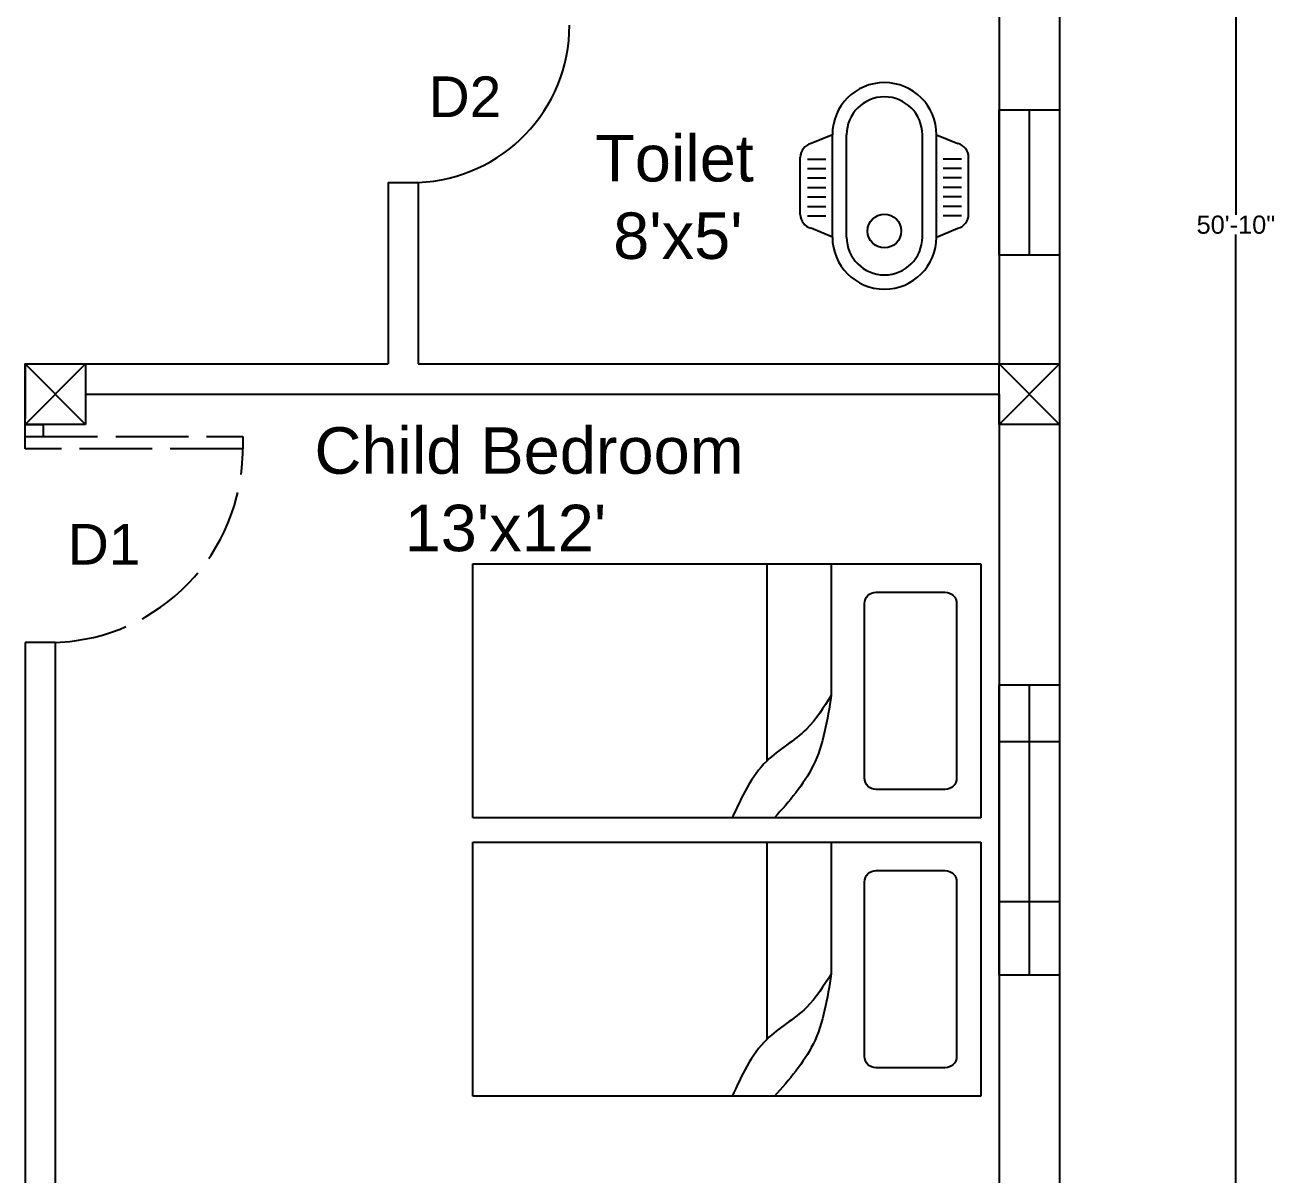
# Model space of a CAD drawing. Header units: inches. Extents: x -19338 to 11623, y -1285 to 3664.
# Drawn here: x 8508.9 to 8715.9, y 2105.4 to 2295.4 of the extents above; entities that cross this region are included whole.
import ezdxf

# ---------------------------------------------------------------- set-up
doc = ezdxf.new("R2010")
doc.units = ezdxf.units.IN
doc.header["$MEASUREMENT"] = 0
doc.linetypes.add('ACAD_ISO02W100', pattern=[15, 12, -3])
doc.layers.get('0').update_dxf_attribs({"color": 18})
for name, color, linetype in [('C1', 10, 'Continuous'), ('D1', 231, 'ACAD_ISO02W100'), ('D2', 31, 'Continuous'), ('V', 150, 'Continuous'), ('W', 70, 'Continuous')]:
    doc.layers.add(name, color=color, linetype=linetype)
doc.layers.add('Naming', color=50, linetype='Continuous', plot=False)
doc.styles.get("Standard").update_dxf_attribs({"font": 'arial.ttf'})
doc.dimstyles.get("Standard").update_dxf_attribs({"dimtxt": 3, "dimasz": 2, "dimexe": 0.18, "dimexo": 0.0625, "dimgap": 0.09, "dimtad": 0, "dimtih": 1, "dimtoh": 1, "dimdsep": 46, "dimlunit": 3, "dimtxsty": 'Standard', "dimblk": 'ARCHTICK', "dimcen": 0.09, "dimse1": 1, "dimse2": 1, "dimclrd": 2, "dimadec": 0, "dimazin": 0, "dimtfac": 1, "dimtofl": 0, "dimtmove": 0, "dimatfit": 3, "dimfxl": 1, "dimtolj": 1, "dimtzin": 0, "dimarcsym": 0})

# ---------------------------------------------------------------- blocks, each defined once
blk = doc.blocks.new('_ArchTick')
at = {"color": 0, "linetype": 'ByBlock', "const_width": 0.15}
blk.add_lwpolyline([(-0.5, -0.5), (0.5, 0.5)], dxfattribs=at)
blk = doc.blocks.new('*D75')
at = {"color": 2, "lineweight": -2, "transparency": 16777216}
for p, q in [((8709.07, 2567.37), (8709.07, 2264)), ((8709.07, 1957.37), (8709.07, 2260.75))]:
    blk.add_line(p, q, dxfattribs=at)
at = {"layer": 'Defpoints', "color": 0, "transparency": 16777216}
for p in [(8679.92, 2567.37), (8679.92, 1957.37), (8709.07, 1957.37)]:
    blk.add_point(p, dxfattribs=at)
at = {"color": 2, "lineweight": -2, "transparency": 16777216, "xscale": 2, "yscale": 2, "zscale": 2}
for p, rotation in [((8709.07, 2567.37), 90), ((8709.07, 1957.37), 270)]:
    blk.add_blockref('_ArchTick', p, dxfattribs=dict(at, rotation=rotation))
at = {"color": 0, "transparency": 16777216, "insert": (8709.07, 2262.37), "char_height": 3, "attachment_point": 5}
blk.add_mtext('\\A1;50\'-10"', dxfattribs=at)
blk = doc.blocks.new('A$C21B07C85')
for p, q in [((0.1071, 0.5158), (0.0364, 0.4865)), ((0.1071, 0.1741), (0.1071, 0.5158)), ((0.1547, 0.1741), (0.1547, 0.5158)), ((0.4078, 0.1741), (0.4078, 0.5158)), ((0.4553, 0.5158), (0.526, 0.4865)), ((0.4553, 0.1741), (0.4553, 0.5158)), ((0, 0.2495), (0, 0.4403)), ((0.024, 0.4348), (0.0854, 0.4348)), ((0.5384, 0.4348), (0.477, 0.4348)), ((0.5624, 0.2495), (0.5624, 0.4403)), ((0.024, 0.4032), (0.0854, 0.4032)), ((0.5384, 0.4032), (0.477, 0.4032)), ((0.024, 0.3715), (0.0854, 0.3715)), ((0.024, 0.3398), (0.0854, 0.3398)), ((0.5384, 0.3715), (0.477, 0.3715)), ((0.5384, 0.3398), (0.477, 0.3398)), ((0.024, 0.3081), (0.0854, 0.3081)), ((0.5384, 0.3081), (0.477, 0.3081)), ((0.024, 0.2764), (0.0854, 0.2764)), ((0.5384, 0.2764), (0.477, 0.2764)), ((0.024, 0.2448), (0.0854, 0.2448)), ((0.5384, 0.2448), (0.477, 0.2448)), ((0.1071, 0.1741), (0.0364, 0.2033)), ((0.4553, 0.1741), (0.526, 0.2033))]:
    blk.add_line(p, q)
blk.add_circle((0.2811, 0.1941), 0.0563)
for centre, radius, start, end in [((0.2812, 0.5158), 0.1741, 0, 180), ((0.2812, 0.5158), 0.1266, 0, 180), ((0.0475, 0.4403), 0.0475, 103.4781, 180), ((0.5149, 0.4403), 0.0475, 0, 76.5219), ((0.0475, 0.2495), 0.0475, 180, 256.5219), ((0.5149, 0.2495), 0.0475, 283.4781, 0), ((0.2812, 0.1741), 0.1741, 180, 0), ((0.2812, 0.1741), 0.1266, 180, 0)]:
    blk.add_arc(centre, radius, start, end)

msp = doc.modelspace()

# ---------------------------------------------------------------- linework, layer by layer
for p, q in [((8679.916, 2591.375), (8679.916, 1957.375)), ((8669.916, 2299.375), (8669.916, 2239.375)), ((8568.916, 2269.375), (8568.916, 2239.375)), ((8568.916, 2269.375), (8573.916, 2269.375)), ((8573.916, 2269.375), (8573.916, 2239.375)), ((8508.916, 2239.375), (8568.916, 2239.375)), ((8508.916, 2239.375), (8508.916, 2234.375)), ((8573.916, 2239.375), (8669.916, 2239.375)), ((8508.916, 2234.375), (8508.916, 2230.375)), ((8518.916, 2234.375), (8669.916, 2234.375)), ((8669.916, 2234.375), (8669.916, 2090.375)), ((8582.916, 2164.375), (8582.916, 2206.375)), ((8582.916, 2206.375), (8666.916, 2206.375)), ((8631.513, 2206.375), (8631.513, 2173.767)), ((8642.173, 2206.375), (8642.173, 2184.599)), ((8666.916, 2206.375), (8666.916, 2164.375)), ((8508.916, 2193.375), (8508.916, 2090.375)), ((8513.916, 2193.375), (8508.916, 2193.375)), ((8513.916, 2193.375), (8513.916, 2090.375)), ((8666.916, 2164.375), (8582.916, 2164.375)), ((8582.916, 2118.375), (8582.916, 2160.375)), ((8582.916, 2160.375), (8666.916, 2160.375)), ((8631.513, 2160.375), (8631.513, 2127.767)), ((8642.173, 2160.375), (8642.173, 2138.599)), ((8666.916, 2160.375), (8666.916, 2118.375)), ((8666.916, 2118.375), (8582.916, 2118.375))]:
    msp.add_line(p, q)
at = {"linetype": 'ByBlock'}
for points in [[(8649.579, 2169.076, -0.4142136), (8647.689, 2170.965), (8647.689, 2199.784, -0.4142136), (8649.579, 2201.674), (8661.012, 2201.674, -0.4142136), (8662.902, 2199.784), (8662.902, 2170.965, -0.4142136), (8661.012, 2169.076)], [(8649.579, 2123.076, -0.4142136), (8647.689, 2124.965), (8647.689, 2153.784, -0.4142136), (8649.579, 2155.674), (8661.012, 2155.674, -0.4142136), (8662.902, 2153.784), (8662.902, 2124.965, -0.4142136), (8661.012, 2123.076)]]:
    msp.add_lwpolyline(points, format="xyb", close=True, dxfattribs=at)
for points in [[(8642.173, 2184.599), (8638.065, 2179.036), (8631.513, 2173.767), (8625.813, 2164.375)], [(8642.173, 2184.599), (8639.188, 2173.004), (8632.801, 2164.375)], [(8642.173, 2138.599), (8638.065, 2133.036), (8631.513, 2127.767), (8625.813, 2118.375)], [(8642.173, 2138.599), (8639.188, 2127.004), (8632.801, 2118.375)]]:
    msp.add_spline(points, degree=3)
at = {"layer": 'C1'}
for p, q in [((8508.916, 2239.375), (8518.916, 2229.375)), ((8518.916, 2239.375), (8508.916, 2229.375)), ((8669.916, 2239.375), (8679.916, 2229.375)), ((8679.916, 2239.375), (8669.916, 2229.375))]:
    msp.add_line(p, q, dxfattribs=at)
for points in [[(8518.916, 2229.375), (8508.916, 2229.375), (8508.916, 2239.375), (8518.916, 2239.375)], [(8679.916, 2229.375), (8669.916, 2229.375), (8669.916, 2239.375), (8679.916, 2239.375)]]:
    msp.add_lwpolyline(points, close=True, dxfattribs=at)
at = {"layer": 'D1'}
msp.add_lwpolyline([(8508.916, 2227.375), (8508.916, 2229.375), (8511.916, 2229.375), (8511.916, 2227.375)], dxfattribs=at)
msp.add_lwpolyline([(8544.916, 2227.375), (8544.916, 2225.375), (8508.916, 2225.375), (8508.916, 2227.375)], close=True, dxfattribs=at)
msp.add_arc((8512.9, 2225.375), 32.016, 271.81876, 0, dxfattribs=at)
at = {"layer": 'D2'}
msp.add_arc((8572.896, 2295.375), 26.02, 272.24661, 0, dxfattribs=at)
at = {"layer": 'V'}
msp.add_line((8674.916, 2281.375), (8674.916, 2257.375), dxfattribs=at)
msp.add_lwpolyline([(8669.916, 2257.375), (8669.916, 2281.375), (8679.916, 2281.375), (8679.916, 2257.375)], close=True, dxfattribs=at)
at = {"layer": 'W'}
for p, q in [((8674.916, 2186.375), (8674.916, 2138.375)), ((8669.916, 2177.021), (8679.916, 2177.021)), ((8669.916, 2150.559), (8679.916, 2150.559))]:
    msp.add_line(p, q, dxfattribs=at)
msp.add_lwpolyline([(8669.916, 2138.375), (8669.916, 2186.375), (8679.916, 2186.375), (8679.916, 2138.375)], close=True, dxfattribs=at)

# ---------------------------------------------------------------- block references
at = {"xscale": 49.46009733241394, "yscale": 49.46009733241394, "zscale": 49.46009733241394}
msp.add_blockref('A$C21B07C85', (8637.071, 2251.736), dxfattribs=at)

# ---------------------------------------------------------------- texts
at = {"layer": 'D1', "insert": (8515.985, 2212.943), "char_height": 6.72, "attachment_point": 1}
msp.add_mtext_dynamic_manual_height_columns('D1', width=2233.69028, gutter_width=33.6, heights=[0], dxfattribs=at)
at = {"layer": 'D2', "insert": (8575.635, 2286.885), "char_height": 6.72, "attachment_point": 1}
msp.add_mtext_dynamic_manual_height_columns('D2', width=2233.69028, gutter_width=33.6, heights=[0], dxfattribs=at)
at = {"layer": 'Naming', "char_height": 7.68, "attachment_point": 1}
for s, insert in [("Toilet\\P 8'x5'", (8603.158, 2277.211)), ("Child Bedroom\\P     13'x12'", (8556.762, 2228.918))]:
    msp.add_mtext_dynamic_manual_height_columns(s, width=3988.73265, gutter_width=60, heights=[0], dxfattribs=dict(at, insert=insert))

# ---------------------------------------------------------------- dimensions: what is measured, and where the dimension line sits
dim = msp.add_linear_dim(base=(8709.066, 1957.375), p1=(8679.916, 2567.375), p2=(8679.916, 1957.375), angle=90, dimstyle='Standard')
dim.commit()
dim.dimension.update_dxf_attribs({"geometry": '*D75', "text_midpoint": (8709.066, 2262.375)})

doc.saveas('drawing.dxf')
